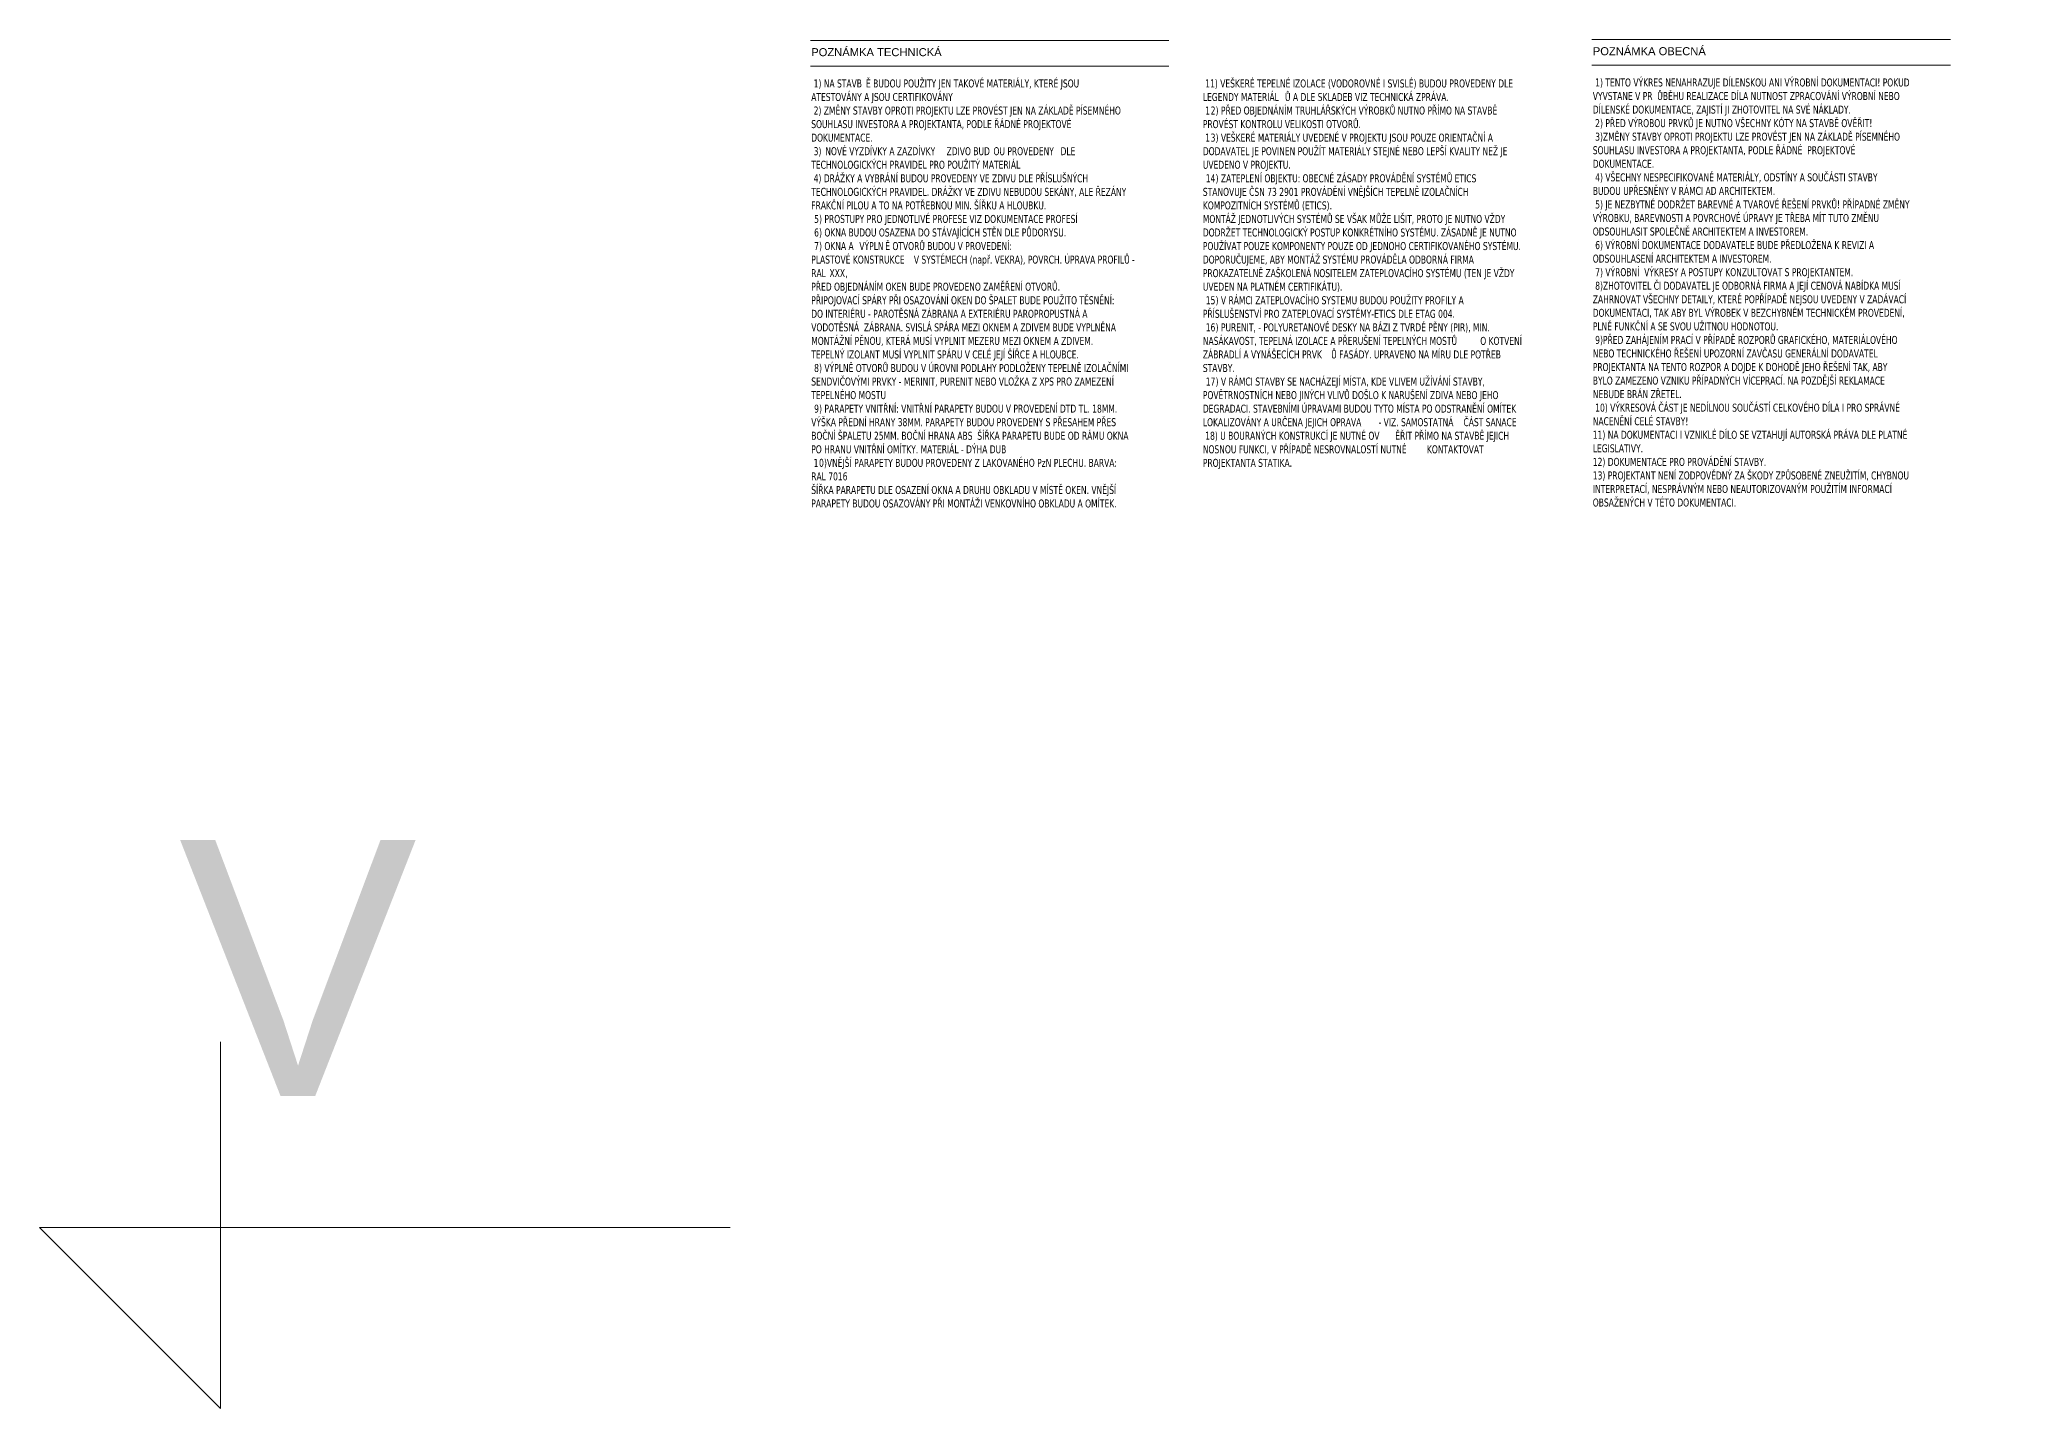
# Model space of a CAD drawing. Header units: millimetres. Extents: x -2854 to 232784, y -45352 to 20466.
# Drawn here: x 186276 to 217117, y -17447 to 3939 of the extents above; entities that cross this region are included whole.
import ezdxf

# ---------------------------------------------------------------- set-up
doc = ezdxf.new("R2010")
doc.units = ezdxf.units.MM
doc.layers.add('A-DETL-THIN', color=151, linetype='Continuous', lineweight=13)
doc.layers.add('G-ANNO-TEXT', color=231, linetype='Continuous', lineweight=9)
doc.styles.add('Arial', font='arial.ttf', dxfattribs={"height": 125})
doc.styles.add('Arial_4', font='arial.ttf', dxfattribs={"height": 4000})
doc.styles.add('Tahoma_1', font='tahoma.ttf', dxfattribs={"width": 0.8, "height": 125})

msp = doc.modelspace()

# ---------------------------------------------------------------- linework, layer by layer
at = {"layer": 'A-DETL-THIN'}
for p, q in [((198320.7, 3923.7), (203920.7, 3923.7)), ((210530.8, 3938.7), (216130.8, 3938.7)), ((198320.7, 3523.7), (203920.7, 3523.7)), ((210530.8, 3538.7), (216130.8, 3538.7))]:
    msp.add_line(p, q, dxfattribs=at)
at = {"layer": 'A-DETL-THIN', "lineweight": 9}
for p, q in [((189104.4, -17446.6), (189104.4, -11716.7)), ((197067.8, -14618.2), (186275.9, -14618.2)), ((186275.9, -14618.2), (189104.4, -17446.6))]:
    msp.add_line(p, q, dxfattribs=at)

# ---------------------------------------------------------------- texts
at = {"layer": 'G-ANNO-TEXT', "color": 7, "char_height": 125, "attachment_point": 1, "style": 'Tahoma_1', "bg_fill": 3, "box_fill_scale": 1.25, "bg_fill_color": 256, "bg_fill_true_color": 13158600, "bg_fill_transparency": 0}
for s, insert, width in [(' 1) NA STAVB', (198333.5, 3314.7), 1035.78), (' 11) VEŠKERÉ TEPELNÉ IZOLACE (VODOROVNÉ I SVISLÉ) BUDOU PROVEDENY DLE ', (204451.7, 3314.7), 6397.466)]:
    msp.add_mtext(s, dxfattribs=dict(at, insert=insert, width=width))
at = {"layer": 'G-ANNO-TEXT', "color": 7, "insert": (188449.5, -8567.2), "char_height": 4000, "width": 4649.787, "attachment_point": 1, "style": 'Arial_4'}
msp.add_mtext('\\fArial|b0|i0|c238|p34|;V', dxfattribs=at)

# ---------------------------------------------------------------- next in the draw order: texts
at = {"layer": 'G-ANNO-TEXT', "color": 7, "char_height": 125, "attachment_point": 1, "bg_fill": 3, "box_fill_scale": 1.25, "bg_fill_color": 256, "bg_fill_true_color": 13158600, "bg_fill_transparency": 0}
for s, insert, width, style in [('POZNÁMKA TECHNICKÁ', (198333.5, 3803.2), 2461.181, 'Arial'), ('POZNÁMKA OBECNÁ', (210543.7, 3818.3), 2128.48, 'Arial'), ('Ě BUDOU POUŽITY JEN TAKOVÉ MATERIÁLY, KTERÉ JSOU ', (199188.1, 3314.7), 4502.277, 'Tahoma_1'), (' 1) TENTO VÝKRES NENAHRAZUJE DÍLENSKOU ANI VÝROBNÍ DOKUMENTACI! POKUD ', (210543.7, 3329.8), 6541.77, 'Tahoma_1')]:
    msp.add_mtext(s, dxfattribs=dict(at, insert=insert, width=width, style=style))

# ---------------------------------------------------------------- next in the draw order: texts
at = {"layer": 'G-ANNO-TEXT', "color": 7, "insert": (198333.5, 3103.1), "char_height": 125, "width": 2950.21, "attachment_point": 1, "style": 'Tahoma_1', "bg_fill": 3, "box_fill_scale": 1.25, "bg_fill_color": 256, "bg_fill_true_color": 13158600, "bg_fill_transparency": 0}
msp.add_mtext('ATESTOVÁNY A JSOU CERTIFIKOVÁNY', dxfattribs=at)

# ---------------------------------------------------------------- next in the draw order: texts
at = {"layer": 'G-ANNO-TEXT', "color": 7, "insert": (198333.5, 2891.4), "char_height": 125, "width": 6442.361, "attachment_point": 1, "style": 'Tahoma_1', "bg_fill": 3, "box_fill_scale": 1.25, "bg_fill_color": 256, "bg_fill_true_color": 13158600, "bg_fill_transparency": 0}
msp.add_mtext(' 2) ZMĚNY STAVBY OPROTI PROJEKTU LZE PROVÉST JEN NA ZÁKLADĚ PÍSEMNÉHO ', dxfattribs=at)

# ---------------------------------------------------------------- next in the draw order: texts
at = {"layer": 'G-ANNO-TEXT', "color": 7, "char_height": 125, "attachment_point": 1, "style": 'Tahoma_1', "bg_fill": 3, "box_fill_scale": 1.25, "bg_fill_color": 256, "bg_fill_true_color": 13158600, "bg_fill_transparency": 0}
for s, insert, width in [('LEGENDY MATERIÁL', (204451.7, 3103.1), 1555.274), ('SOUHLASU INVESTORA A PROJEKTANTA, PODLE ŘÁDNÉ PROJEKTOVÉ ', (198333.5, 2679.7), 5409.787)]:
    msp.add_mtext(s, dxfattribs=dict(at, insert=insert, width=width))

# ---------------------------------------------------------------- next in the draw order: texts
for s, insert, width in [('Ů A DLE SKLADEB VIZ TECHNICKÁ ZPRÁVA.', (205734.9, 3103.1), 3341.433), (' 1', (204451.7, 2891.4), 147.511), ('DOKUMENTACE. ', (198333.5, 2468.1), 1292.32)]:
    msp.add_mtext(s, dxfattribs=dict(at, insert=insert, width=width))

# ---------------------------------------------------------------- next in the draw order: texts
for s, insert, width in [('\\fTahoma|b0|i0|c238|p34|;\\W.8;2', (204573.4, 2891.4), 92.996), (' 3) ', (198333.5, 2256.4), 266.16)]:
    msp.add_mtext(s, dxfattribs=dict(at, insert=insert, width=width))

# ---------------------------------------------------------------- next in the draw order: texts
for s, insert, width in [(') PŘED OBJEDNÁNÍM TRUHLÁŘSKÝCH VÝROBKŮ NUTNO PŘÍMO NA STAVBĚ ', (204650.1, 2891.4), 5842.699), ('NOVÉ VYZDÍVKY A ZAZDÍVKY', (198553.1, 2256.4), 2251.139)]:
    msp.add_mtext(s, dxfattribs=dict(at, insert=insert, width=width))

# ---------------------------------------------------------------- next in the draw order: texts
for s, insert, width in [('VYVSTANE V PR', (210543.7, 3118.1), 1221.772), ('PROVÉST KONTROLU VELIKOSTI OTVORŮ.', (204451.7, 2679.7), 3258.058), (' ZDIVO BUD', (200410.5, 2256.4), 933.164)]:
    msp.add_mtext(s, dxfattribs=dict(at, insert=insert, width=width))

# ---------------------------------------------------------------- next in the draw order: texts
for s, insert, width in [('ŮBĚHU REALIZACE DÍLA NUTNOST ZPRACOVÁNÍ VÝROBNÍ NEBO ', (211551.8, 3118.1), 5012.15), (' 1', (204451.7, 2468.1), 147.511), ('OU PROVEDENY', (201180.5, 2256.4), 1224.978)]:
    msp.add_mtext(s, dxfattribs=dict(at, insert=insert, width=width))

# ---------------------------------------------------------------- next in the draw order: texts
for s, insert, width in [('DÍLENSKÉ DOKUMENTACE, ZAJISTÍ JI ZHOTOVITEL NA SVÉ NÁKLADY.', (210543.7, 2906.5), 5380.926), ('\\fTahoma|b0|i0|c238|p34|;\\W.8;3', (204573.4, 2468.1), 92.996), (' DLE ', (202191.2, 2256.4), 404.051)]:
    msp.add_mtext(s, dxfattribs=dict(at, insert=insert, width=width))

# ---------------------------------------------------------------- next in the draw order: texts
for s, insert, width in [(') VEŠKERÉ MATERIÁLY UVEDENÉ V PROJEKTU JSOU POUZE ORIENTAČNÍ A ', (204650.1, 2468.1), 5810.631), ('TECHNOLOGICKÝCH PRAVIDEL PRO POUŽITÝ MATERIÁL', (198333.5, 2044.7), 4309.872)]:
    msp.add_mtext(s, dxfattribs=dict(at, insert=insert, width=width))

# ---------------------------------------------------------------- next in the draw order: texts
for s, insert, width in [(' 2) PŘED VÝROBOU PRVKŮ JE NUTNO VŠECHNY KÓTY NA STAVBĚ OVĚŘIT!', (210543.7, 2694.8), 5756.116), ('DODAVATEL JE POVINEN POUŽÍT MATERIÁLY STEJNÉ NEBO LEPŠÍ KVALITY NEŽ JE ', (204451.7, 2256.4), 6423.12), (' 4) DRÁŽKY A VYBRÁNÍ BUDOU PROVEDENY VE ZDIVU DLE PŘÍSLUŠNÝCH ', (198333.5, 1833.1), 5727.256)]:
    msp.add_mtext(s, dxfattribs=dict(at, insert=insert, width=width))

# ---------------------------------------------------------------- next in the draw order: texts
for s, insert, width in [(' 3)ZMĚNY STAVBY OPROTI PROJEKTU LZE PROVÉST JEN NA ZÁKLADĚ PÍSEMNÉHO ', (210543.7, 2483.1), 6387.846), ('UVEDENO V PROJEKTU.', (204451.7, 2044.7), 1811.814), ('TECHNOLOGICKÝCH PRAVIDEL. DRÁŽKY VE ZDIVU NEBUDOU SEKÁNY, ALE ŘEZÁNY ', (198333.5, 1621.4), 6474.428)]:
    msp.add_mtext(s, dxfattribs=dict(at, insert=insert, width=width))

# ---------------------------------------------------------------- next in the draw order: texts
for s, insert, width in [('SOUHLASU INVESTORA A PROJEKTANTA, PODLE ŘÁDNÉ  PROJEKTOVÉ ', (210543.7, 2271.5), 5464.302), ('\\fTahoma|b0|i0|c238|p34|;\\W.8; ', (204451.7, 1833.1), 54.515), ('FRAKČNÍ PILOU A TO NA POTŘEBNOU MIN. ŠÍŘKU A HLOUBKU.', (198333.5, 1409.7), 4861.433)]:
    msp.add_mtext(s, dxfattribs=dict(at, insert=insert, width=width))

# ---------------------------------------------------------------- next in the draw order: texts
for s, insert, width in [('14', (204496.7, 1833.1), 185.992), ('DOKUMENTACE. ', (210543.7, 2059.8), 1292.32), ('\\fTahoma|b0|i0|c238|p34|;\\W.8; ', (198333.5, 1198.1), 54.515)]:
    msp.add_mtext(s, dxfattribs=dict(at, insert=insert, width=width))

# ---------------------------------------------------------------- next in the draw order: texts
for s, insert, width in [(') ZATEPLENÍ OBJEKTU: OBECNÉ ZÁSADY PROVÁDĚNÍ SYSTÉMŮ ETICS ', (204650.1, 1833.1), 5438.648), (' 4) VŠECHNY NESPECIFIKOVANÉ MATERIÁLY, ODSTÍNY A SOUČÁSTI STAVBY  ', (210543.7, 1848.1), 6009.449), ('\\fTahoma|b0|i0|c238|p34|;\\W.8;5', (198378.5, 1198.1), 92.996)]:
    msp.add_mtext(s, dxfattribs=dict(at, insert=insert, width=width))

# ---------------------------------------------------------------- next in the draw order: texts
for s, insert, width in [('STANOVUJE ČSN 73 2901 PROVÁDĚNÍ VNĚJŠÍCH TEPELNĚ IZOLAČNÍCH ', (204451.7, 1621.4), 5525.23), ('BUDOU UPŘESNĚNY V RÁMCI AD ARCHITEKTEM.', (210543.7, 1636.5), 3745.484), (') PROSTUPY PRO JEDNOTLIVÉ PROFESE VIZ DOKUMENTACE PROFESÍ', (198455.3, 1198.1), 5348.859)]:
    msp.add_mtext(s, dxfattribs=dict(at, insert=insert, width=width))

# ---------------------------------------------------------------- next in the draw order: texts
for s, insert, width in [('KOMPOZITNÍCH SYSTÉMŮ (ETICS). ', (204451.7, 1409.7), 2748.185), ('\\fTahoma|b0|i0|c238|p34|;\\W.8; ', (198333.5, 986.4), 54.515)]:
    msp.add_mtext(s, dxfattribs=dict(at, insert=insert, width=width))

# ---------------------------------------------------------------- next in the draw order: texts
for s, insert, width in [('\\fTahoma|b0|i0|c238|p34|;\\W.8;6', (198378.5, 986.4), 92.996), ('MONTÁŽ JEDNOTLIVÝCH SYSTÉMŮ SE VŠAK MŮŽE LIŠIT, PROTO JE NUTNO VŽDY ', (204451.7, 1198.1), 6330.125)]:
    msp.add_mtext(s, dxfattribs=dict(at, insert=insert, width=width))

# ---------------------------------------------------------------- next in the draw order: texts
for s, insert, width in [(' 5) JE NEZBYTNÉ DODRŽET BAREVNÉ A TVAROVÉ ŘEŠENÍ PRVKŮ! PŘÍPADNÉ ZMĚNY ', (210543.7, 1424.8), 6541.77), (') OKNA BUDOU OSAZENA DO STÁVAJÍCÍCH STĚN DLE PŮDORYSU. ', (198455.3, 986.4), 5130.8), ('DODRŽET TECHNOLOGICKÝ POSTUP KONKRÉTNÍHO SYSTÉMU. ZÁSADNĚ JE NUTNO ', (204451.7, 986.4), 6487.255)]:
    msp.add_mtext(s, dxfattribs=dict(at, insert=insert, width=width))

# ---------------------------------------------------------------- next in the draw order: texts
for s, insert, width in [('VÝROBKU, BAREVNOSTI A POVRCHOVÉ ÚPRAVY JE TŘEBA MÍT TUTO ZMĚNU ', (210543.7, 1213.1), 5948.521), ('\\fTahoma|b0|i0|c238|p34|;\\W.8; ', (198333.5, 774.7), 54.515)]:
    msp.add_mtext(s, dxfattribs=dict(at, insert=insert, width=width))

# ---------------------------------------------------------------- next in the draw order: texts
at = {"layer": 'G-ANNO-TEXT', "color": 7, "insert": (198378.5, 774.7), "char_height": 125, "width": 92.996, "attachment_point": 1, "style": 'Tahoma_1', "bg_fill": 3, "box_fill_scale": 1.25, "bg_fill_color": 256, "bg_fill_true_color": 13158600, "bg_fill_transparency": 0}
msp.add_mtext('\\fTahoma|b0|i0|c238|p34|;\\W.8;7', dxfattribs=at)

# ---------------------------------------------------------------- next in the draw order: texts
at = {"layer": 'G-ANNO-TEXT', "color": 7, "insert": (198455.3, 774.7), "char_height": 125, "width": 763.207, "attachment_point": 1, "style": 'Tahoma_1', "bg_fill": 3, "box_fill_scale": 1.25, "bg_fill_color": 256, "bg_fill_true_color": 13158600, "bg_fill_transparency": 0}
msp.add_mtext(') OKNA A ', dxfattribs=at)

# ---------------------------------------------------------------- next in the draw order: texts
at = {"layer": 'G-ANNO-TEXT', "color": 7, "insert": (199085, 774.7), "char_height": 125, "width": 490.633, "attachment_point": 1, "style": 'Tahoma_1', "bg_fill": 3, "box_fill_scale": 1.25, "bg_fill_color": 256, "bg_fill_true_color": 13158600, "bg_fill_transparency": 0}
msp.add_mtext('VÝPLN', dxfattribs=at)

# ---------------------------------------------------------------- next in the draw order: texts
at = {"layer": 'G-ANNO-TEXT', "color": 7, "insert": (199489.8, 774.7), "char_height": 125, "width": 2597.468, "attachment_point": 1, "style": 'Tahoma_1', "bg_fill": 3, "box_fill_scale": 1.25, "bg_fill_color": 256, "bg_fill_true_color": 13158600, "bg_fill_transparency": 0}
msp.add_mtext('Ě OTVORŮ BUDOU V PROVEDENÍ:', dxfattribs=at)

# ---------------------------------------------------------------- next in the draw order: texts
at = {"layer": 'G-ANNO-TEXT', "color": 7, "insert": (198333.5, 563.1), "char_height": 125, "width": 1943.291, "attachment_point": 1, "style": 'Tahoma_1', "bg_fill": 3, "box_fill_scale": 1.25, "bg_fill_color": 256, "bg_fill_true_color": 13158600, "bg_fill_transparency": 0}
msp.add_mtext('PLASTOVÉ KONSTRUKCE ', dxfattribs=at)

# ---------------------------------------------------------------- next in the draw order: texts
at = {"layer": 'G-ANNO-TEXT', "color": 7, "char_height": 125, "attachment_point": 1, "style": 'Tahoma_1', "bg_fill": 3, "box_fill_scale": 1.25, "bg_fill_color": 256, "bg_fill_true_color": 13158600, "bg_fill_transparency": 0}
for s, insert, width in [('RAL ', (198333.5, 351.4), 346.329), ('V SYSTÉMECH (např. VEKRA), POVRCH. ÚPRAVA PROFILŮ - ', (199936.9, 563.1), 4585.653)]:
    msp.add_mtext(s, dxfattribs=dict(at, insert=insert, width=width))

# ---------------------------------------------------------------- next in the draw order: texts
for s, insert, width in [('POUŽÍVAT POUZE KOMPONENTY POUZE OD JEDNOHO CERTIFIKOVANÉHO SYSTÉMU.', (204451.7, 774.7), 6535.357), ('XXX', (198619.3, 351.4), 298.228)]:
    msp.add_mtext(s, dxfattribs=dict(at, insert=insert, width=width))

# ---------------------------------------------------------------- next in the draw order: texts
for s, insert, width in [('ODSOUHLASIT SPOLEČNĚ ARCHITEKTEM A INVESTOREM.', (210543.7, 1001.5), 4428.522), ('\\fTahoma|b0|i0|c238|p34|;\\W.8;,', (198865.4, 351.4), 51.308), ('DOPORUČUJEME, ABY MONTÁŽ SYSTÉMU PROVÁDĚLA ODBORNÁ FIRMA ', (204451.7, 563.1), 5586.158)]:
    msp.add_mtext(s, dxfattribs=dict(at, insert=insert, width=width))

# ---------------------------------------------------------------- next in the draw order: texts
for s, insert, width in [(' 6) VÝROBNÍ DOKUMENTACE DODAVATELE BUDE PŘEDLOŽENA K REVIZI A ', (210543.7, 789.8), 5797.804), ('PROKAZATELNĚ ZAŠKOLENÁ NOSITELEM ZATEPLOVACÍHO SYSTÉMU (TEN JE VŽDY ', (204451.7, 351.4), 6426.327), ('PŘED OBJEDNÁNÍM OKEN BUDE PROVEDENO ZAMĚŘENÍ OTVORŮ.', (198333.5, 139.7), 5082.699)]:
    msp.add_mtext(s, dxfattribs=dict(at, insert=insert, width=width))

# ---------------------------------------------------------------- next in the draw order: texts
for s, insert, width in [('ODSOUHLASENÍ ARCHITEKTEM A INVESTOREM.', (210543.7, 578.1), 3684.556), ('PŘIPOJOVACÍ SPÁRY PŘI OSAZOVÁNÍ OKEN DO ŠPALET BUDE POUŽITO TĚSNĚNÍ: ', (198333.5, -71.9), 6349.365)]:
    msp.add_mtext(s, dxfattribs=dict(at, insert=insert, width=width))

# ---------------------------------------------------------------- next in the draw order: texts
for s, insert, width in [(' 7) VÝROBNÍ  VÝKRESY A POSTUPY KONZULTOVAT S\xa0PROJEKTANTEM.', (210543.7, 366.5), 5380.926), ('UVEDEN NA PLATNÉM CERTIFIKÁTU).', (204451.7, 139.7), 2882.868), ('DO INTERIÉRU - PAROTĚSNÁ ZÁBRANA A EXTERIÉRU PAROPROPUSTNÁ A ', (198333.5, -283.6), 5724.049)]:
    msp.add_mtext(s, dxfattribs=dict(at, insert=insert, width=width))

# ---------------------------------------------------------------- next in the draw order: texts
for s, insert, width in [(' 8)ZHOTOVITEL ČI DODAVATEL JE ODBORNÁ FIRMA A JEJÍ CENOVÁ NABÍDKA MUSÍ  ', (210543.7, 154.8), 6535.357), ('\\fTahoma|b0|i0|c238|p34|;\\W.8; ', (204451.7, -71.9), 54.515), ('VODOTĚSNÁ  ZÁBRANA. SVISLÁ SPÁRA MEZI OKNEM A ZDIVEM BUDE VYPLNĚNA ', (198333.5, -495.3), 6259.576)]:
    msp.add_mtext(s, dxfattribs=dict(at, insert=insert, width=width))

# ---------------------------------------------------------------- next in the draw order: texts
for s, insert, width in [('15', (204496.7, -71.9), 185.992), ('ZAHRNOVAT VŠECHNY DETAILY, KTERÉ POPŘÍPADĚ NEJSOU UVEDENY V\xa0ZADÁVACÍ ', (210543.7, -56.9), 6493.669), ('MONTÁŽNÍ PĚNOU, KTERÁ MUSÍ VYPLNIT MEZERU MEZI OKNEM A ZDIVEM. ', (198333.5, -706.9), 5871.559)]:
    msp.add_mtext(s, dxfattribs=dict(at, insert=insert, width=width))

# ---------------------------------------------------------------- next in the draw order: texts
for s, insert, width in [(') V RÁMCI ZATEPLOVACÍHO SYSTEMU BUDOU POUŽITY PROFILY A ', (204650.1, -71.9), 5188.521), ('TEPELNÝ IZOLANT MUSÍ VYPLNIT SPÁRU V CELÉ JEJÍ ŠÍŘCE A HLOUBCE.', (198333.5, -918.6), 5598.985)]:
    msp.add_mtext(s, dxfattribs=dict(at, insert=insert, width=width))

# ---------------------------------------------------------------- next in the draw order: texts
for s, insert, width in [('PŘÍSLUŠENSTVÍ PRO ZATEPLOVACÍ SYSTÉMY-ETICS DLE ETAG 004.', (204451.7, -283.6), 5201.348), ('\\fTahoma|b0|i0|c238|p34|;\\W.8; ', (198333.5, -1130.3), 54.515)]:
    msp.add_mtext(s, dxfattribs=dict(at, insert=insert, width=width))

# ---------------------------------------------------------------- next in the draw order: texts
for s, insert, width in [('\\fTahoma|b0|i0|c238|p34|;\\W.8; ', (204451.7, -495.3), 54.515), ('\\fTahoma|b0|i0|c238|p34|;\\W.8;8', (198378.5, -1130.3), 92.996)]:
    msp.add_mtext(s, dxfattribs=dict(at, insert=insert, width=width))

# ---------------------------------------------------------------- next in the draw order: texts
for s, insert, width in [('16', (204496.7, -495.3), 185.992), (') VÝPLNĚ OTVORŮ BUDOU V ÚROVNI PODLAHY PODLOŽENY TEPELNĚ IZOLAČNÍMI ', (198455.3, -1130.3), 6394.26)]:
    msp.add_mtext(s, dxfattribs=dict(at, insert=insert, width=width))

# ---------------------------------------------------------------- next in the draw order: texts
for s, insert, width in [(') PURENIT, - POLYURETANOVÉ DESKY NA BÁZI Z TVRDÉ PĚNY (PIR), MIN. ', (204650.1, -495.3), 5756.116), ('SENDVIČOVÝMI PRVKY - MERINIT, PURENIT NEBO VLOŽKA Z XPS PRO ZAMEZENÍ ', (198333.5, -1341.9), 6301.264)]:
    msp.add_mtext(s, dxfattribs=dict(at, insert=insert, width=width))

# ---------------------------------------------------------------- next in the draw order: texts
for s, insert, width in [('DOKUMENTACI, TAK ABY BYL VÝROBEK V BEZCHYBNÉM TECHNICKÉM PROVEDENÍ, ', (210543.7, -268.5), 6429.534), ('NASÁKAVOST, TEPELNÁ IZOLACE A PŘERUŠENÍ TEPELNÝCH MOSTŮ ', (204451.7, -706.9), 5252.656), ('TEPELNÉHO MOSTU  ', (198333.5, -1553.6), 1632.236)]:
    msp.add_mtext(s, dxfattribs=dict(at, insert=insert, width=width))

# ---------------------------------------------------------------- next in the draw order: texts
for s, insert, width in [('PLNĚ FUNKČNÍ A SE SVOU UŽITNOU HODNOTOU.', (210543.7, -480.2), 3806.412), ('ZÁBRADLÍ A VYNÁŠECÍCH PRVK', (204451.7, -918.6), 2430.716), ('O KOTVENÍ ', (208785.6, -706.9), 920.337), ('\\fTahoma|b0|i0|c238|p34|;\\W.8; ', (198333.5, -1765.3), 54.515)]:
    msp.add_mtext(s, dxfattribs=dict(at, insert=insert, width=width))

# ---------------------------------------------------------------- next in the draw order: texts
for s, insert, width in [('Ů FASÁDY. UPRAVENO NA MÍRU DLE POTŘEB ', (206457.2, -918.6), 3530.632), (' 9)PŘED ZAHÁJENÍM PRACÍ V PŘÍPADĚ ROZPORŮ GRAFICKÉHO, MATERIÁLOVÉHO ', (210543.7, -691.9), 6336.538), ('STAVBY. ', (204451.7, -1130.3), 705.485), ('\\fTahoma|b0|i0|c238|p34|;\\W.8;9', (198378.5, -1765.3), 92.996)]:
    msp.add_mtext(s, dxfattribs=dict(at, insert=insert, width=width))

# ---------------------------------------------------------------- next in the draw order: texts
for s, insert, width in [('NEBO TECHNICKÉHO ŘEŠENÍ UPOZORNÍ ZAVČASU GENERÁLNÍ DODAVATEL ', (210543.7, -903.5), 5858.732), ('\\fTahoma|b0|i0|c238|p34|;\\W.8; ', (204451.7, -1341.9), 54.515), (') PARAPETY VNITŘNÍ: VNITŘNÍ PARAPETY BUDOU V PROVEDENÍ DTD TL. 18MM. ', (198455.3, -1765.3), 6259.576)]:
    msp.add_mtext(s, dxfattribs=dict(at, insert=insert, width=width))

# ---------------------------------------------------------------- next in the draw order: texts
for s, insert, width in [('PROJEKTANTA NA TENTO ROZPOR A DOJDE K DOHODĚ JEHO ŘEŠENÍ TAK, ABY ', (210543.7, -1115.2), 6156.96), ('17', (204496.7, -1341.9), 185.992), ('VÝŠKA PŘEDNÍ HRANY 38MM. PARAPETY BUDOU PROVEDENY S PŘESAHEM PŘES ', (198333.5, -1976.9), 6282.023)]:
    msp.add_mtext(s, dxfattribs=dict(at, insert=insert, width=width))

# ---------------------------------------------------------------- next in the draw order: texts
for s, insert, width in [(') V RÁMCI STAVBY SE NACHÁZEJÍ MÍSTA, KDE VLIVEM UŽÍVÁNÍ STAVBY, ', (204650.1, -1341.9), 5669.534), ('BOČNÍ ŠPALETU 25MM. BOČNÍ HRANA ABS  ŠÍŘKA PARAPETU BUDE OD RÁMU OKNA ', (198333.5, -2188.6), 6538.563)]:
    msp.add_mtext(s, dxfattribs=dict(at, insert=insert, width=width))

# ---------------------------------------------------------------- next in the draw order: texts
for s, insert, width in [('POVĚTRNOSTNÍCH NEBO JINÝCH VLIVŮ DOŠLO K NARUŠENÍ ZDIVA NEBO JEHO ', (204451.7, -1553.6), 6179.407), ('PO HRANU VNITŘNÍ OMÍTKY. MATERIÁL - DÝHA DUB', (198333.5, -2400.3), 4072.572)]:
    msp.add_mtext(s, dxfattribs=dict(at, insert=insert, width=width))

# ---------------------------------------------------------------- next in the draw order: texts
for s, insert, width in [('BYLO ZAMEZENO VZNIKU PŘÍPADNÝCH VÍCEPRACÍ. NA POZDĚJŠÍ REKLAMACE ', (210543.7, -1326.9), 6047.931), ('DEGRADACI. STAVEBNÍMI ÚPRAVAMI BUDOU TYTO MÍSTA PO ODSTRANĚNÍ OMÍTEK ', (204451.7, -1765.3), 6541.77), (' 1', (198333.5, -2611.9), 147.511)]:
    msp.add_mtext(s, dxfattribs=dict(at, insert=insert, width=width))

# ---------------------------------------------------------------- next in the draw order: texts
for s, insert, width in [('NEBUDE BRÁN ZŘETEL.', (210543.7, -1538.5), 1789.367), ('LOKALIZOVÁNY A URČENA JEJICH OPRAVA', (204451.7, -1976.9), 3280.505), ('\\fTahoma|b0|i0|c238|p34|;\\W.8;0', (198455.3, -2611.9), 92.996)]:
    msp.add_mtext(s, dxfattribs=dict(at, insert=insert, width=width))

# ---------------------------------------------------------------- next in the draw order: texts
for s, insert, width in [(' 10) VÝKRESOVÁ ČÁST JE NEDÍLNOU SOUČÁSTÍ CELKOVÉHO DÍLA I PRO SPRÁVNÉ ', (210543.7, -1750.2), 6391.053), (' - VIZ. SAMOSTATNÁ ', (207158.4, -1976.9), 1654.683), (')VNĚJŠÍ PARAPETY BUDOU PROVEDENY Z LAKOVANÉHO PzN PLECHU. BARVA: ', (198532, -2611.9), 6044.724)]:
    msp.add_mtext(s, dxfattribs=dict(at, insert=insert, width=width))

# ---------------------------------------------------------------- next in the draw order: texts
for s, insert, width in [(' 18) U BOURANÝCH KONSTRUKCÍ JE NUTNÉ OV', (204451.7, -2188.6), 3642.868), ('ČÁST SANACE', (208523.6, -1976.9), 1067.848), ('NACENĚNÍ CELÉ STAVBY!', (210543.7, -1961.9), 1943.291), ('RAL 7016  ', (198333.5, -2823.6), 827.341)]:
    msp.add_mtext(s, dxfattribs=dict(at, insert=insert, width=width))

# ---------------------------------------------------------------- next in the draw order: texts
for s, insert, width in [('ĚŘIT PŘÍMO NA STAVBĚ JEJICH', (207457.3, -2188.6), 2427.51), ('11) NA DOKUMENTACI I VZNIKLÉ DÍLO SE VZTAHUJÍ AUTORSKÁ PRÁVA DLE PLATNÉ ', (210543.7, -2173.5), 6541.77), ('ŠÍŘKA PARAPETU DLE OSAZENÍ OKNA A DRUHU OBKLADU V MÍSTĚ OKEN. VNĚJŠÍ ', (198333.5, -3035.3), 6346.158)]:
    msp.add_mtext(s, dxfattribs=dict(at, insert=insert, width=width))

# ---------------------------------------------------------------- next in the draw order: texts
for s, insert, width in [('\\fTahoma|b0|i0|c238|p34|;\\W.8; ', (209460.2, -2188.6), 54.515), ('NOSNOU FUNKCI, V PŘÍPADĚ NESROVNALOSTÍ NUTNÉ', (204451.7, -2400.3), 4188.016), ('LEGISLATIVY.', (210543.7, -2385.2), 1055.021), ('PARAPETY BUDOU OSAZOVÁNY PŘI MONTÁŽI VENKOVNÍHO OBKLADU A OMÍTEK. ', (198333.5, -3246.9), 6314.091)]:
    msp.add_mtext(s, dxfattribs=dict(at, insert=insert, width=width))

# ---------------------------------------------------------------- next in the draw order: texts
for s, insert, width in [('\\fTahoma|b0|i0|c238|p34|;\\W.8; ', (207907.1, -2400.3), 54.515), ('PROJEKTANTA STATIKA. ', (204451.7, -2611.9), 1924.05), ('12) DOKUMENTACE PRO PROVÁDĚNÍ STAVBY.', (210543.7, -2596.9), 3533.838)]:
    msp.add_mtext(s, dxfattribs=dict(at, insert=insert, width=width))

# ---------------------------------------------------------------- next in the draw order: texts
for s, insert, width in [('KONTAKTOVAT ', (207952.1, -2400.3), 1208.945), ('13) PROJEKTANT NENÍ ZODPOVĚDNÝ ZA ŠKODY ZPŮSOBENÉ ZNEUŽITÍM, CHYBNOU ', (210543.7, -2808.5), 6522.529)]:
    msp.add_mtext(s, dxfattribs=dict(at, insert=insert, width=width))

# ---------------------------------------------------------------- next in the draw order: texts
at = {"layer": 'G-ANNO-TEXT', "color": 7, "insert": (210543.7, -3020.2), "char_height": 125, "width": 6243.542, "attachment_point": 1, "style": 'Tahoma_1', "bg_fill": 3, "box_fill_scale": 1.25, "bg_fill_color": 256, "bg_fill_true_color": 13158600, "bg_fill_transparency": 0}
msp.add_mtext('INTERPRETACÍ, NESPRÁVNÝM NEBO NEAUTORIZOVANÝM POUŽITÍM INFORMACÍ ', dxfattribs=at)

# ---------------------------------------------------------------- next in the draw order: texts
at = {"layer": 'G-ANNO-TEXT', "color": 7, "insert": (210543.7, -3231.9), "char_height": 125, "width": 2924.556, "attachment_point": 1, "style": 'Tahoma_1', "bg_fill": 3, "box_fill_scale": 1.25, "bg_fill_color": 256, "bg_fill_true_color": 13158600, "bg_fill_transparency": 0}
msp.add_mtext('OBSAŽENÝCH V TÉTO DOKUMENTACI.', dxfattribs=at)

doc.saveas('drawing.dxf')
